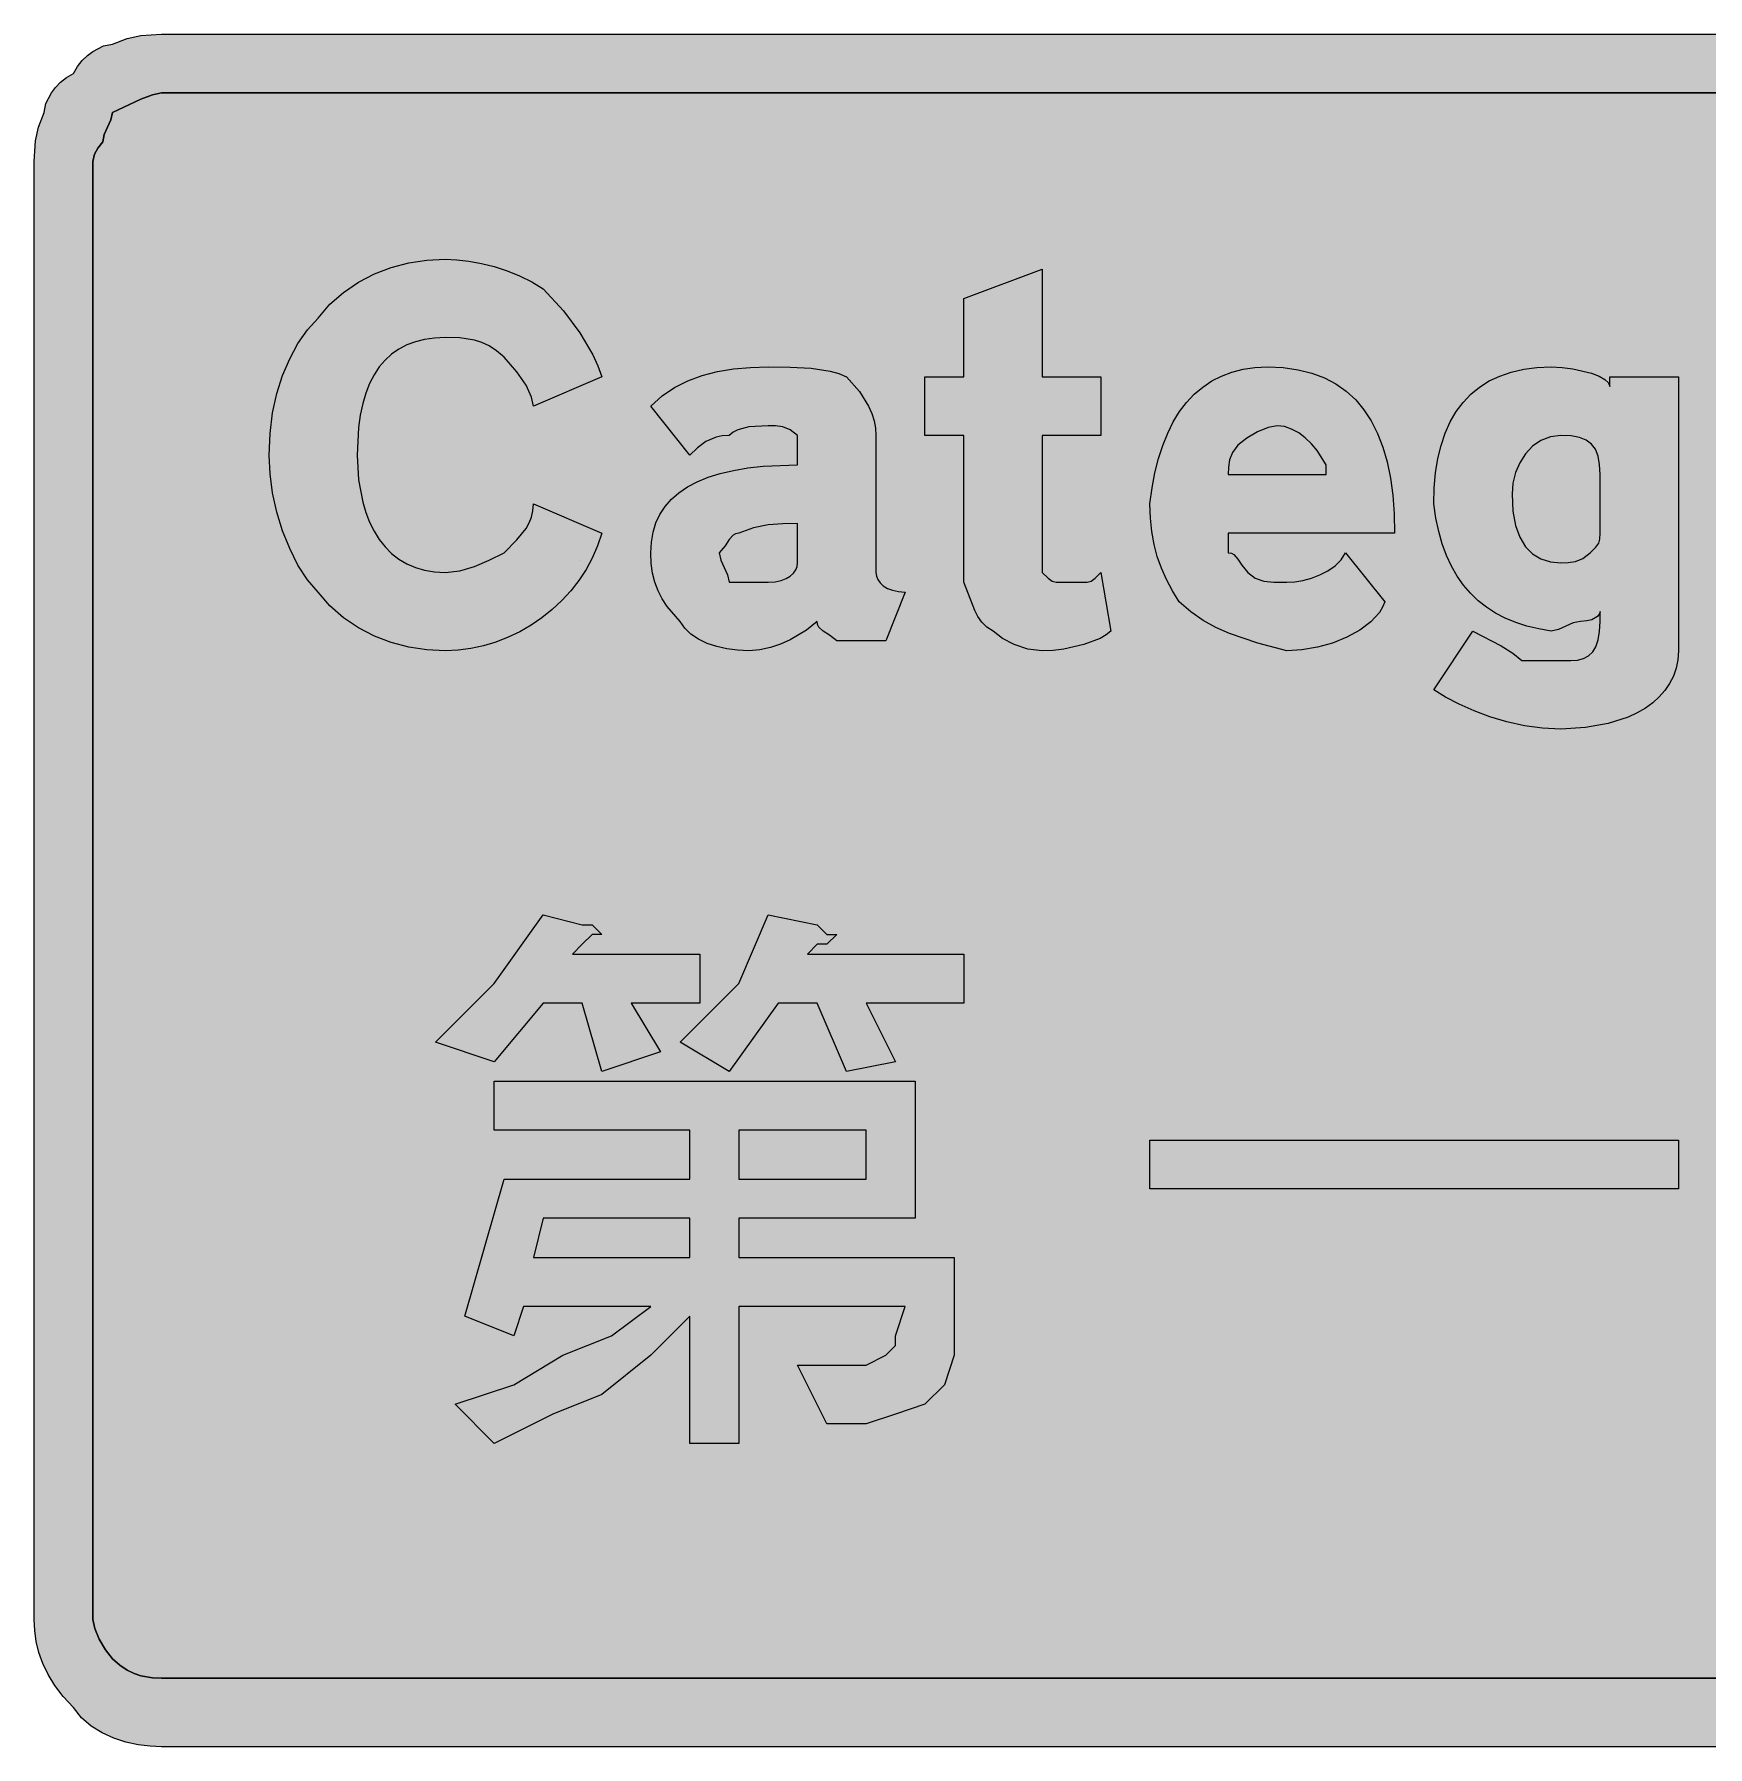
# Model space of a CAD drawing. Header units: metres. Extents: x 16 to 553, y 30 to 240.
# Drawn here: x 16.3 to 221.5, y 30.2 to 240.2 of the extents above; entities that cross this region are included whole.
import ezdxf

# ---------------------------------------------------------------- set-up
doc = ezdxf.new("R2010")
doc.units = ezdxf.units.M
for name, color, linetype, true_color in [('FILL_BLACK_000000', 7, 'Continuous', 0x000000), ('FILL_WHITE_FFFFFF', 7, 'Continuous', 0xffffff), ('STROKE_BLACK_000000', 7, 'Continuous', 0x000000)]:
    doc.layers.add(name, color=color, linetype=linetype, true_color=true_color)

msp = doc.modelspace()

# ---------------------------------------------------------------- hatches: boundary and pattern name
at = {"layer": 'FILL_BLACK_000000', "true_color": 0x000000}
h = msp.add_hatch(color=7, dxfattribs=at)
h.dxf.hatch_style = 1
h.paths.add_polyline_path([(539.28, 240), (540.85, 239.67), (542.34, 239.19), (543.78, 238.54), (545.17, 237.71), (546.54, 236.68), (547.89, 235.44), (549.13, 234.43), (550.16, 233.25), (550.99, 231.92), (551.64, 230.49), (552.12, 229.01), (552.45, 227.51), (552.63, 226.04), (552.69, 224.64), (552.69, 45.84), (552.63, 44.49), (552.45, 43.14), (552.12, 41.79), (551.64, 40.44), (550.99, 39.09), (550.16, 37.74), (549.13, 36.39), (547.89, 35.04), (546.54, 33.8), (545.17, 32.77), (543.78, 31.94), (542.34, 31.29), (540.85, 30.81), (539.28, 30.48), (537.64, 30.3), (535.89, 30.24), (31.89, 30.24), (30.49, 30.3), (29.02, 30.48), (27.52, 30.81), (26.04, 31.29), (24.61, 31.94), (23.28, 32.77), (22.1, 33.8), (21.09, 35.04), (19.85, 36.39), (18.82, 37.74), (17.99, 39.09), (17.34, 40.44), (16.86, 41.79), (16.53, 43.14), (16.35, 44.49), (16.29, 45.84), (16.29, 224.64), (16.44, 227.19), (16.8, 228.86), (17.49, 230.64), (17.72, 231.73), (18.39, 233.04), (18.9, 233.71), (19.51, 234.35), (20.25, 234.94), (21.09, 235.44), (21.59, 236.28), (22.18, 237.01), (22.82, 237.63), (23.49, 238.14), (24.8, 238.81), (25.89, 239.04), (27.67, 239.73), (29.34, 240.09), (31.89, 240.24), (535.89, 240.24), (537.64, 240.18), (539.28, 240)])
h.paths.add_polyline_path([(30.78, 232.83), (29.34, 232.29), (25.89, 230.64), (25.7, 229.74), (25.29, 228.84), (24.88, 227.94), (24.69, 227.04), (24.09, 226.29), (23.68, 225.52), (23.49, 224.64), (23.49, 45.84), (23.7, 44.75), (24.24, 43.44), (25.01, 42.13), (25.89, 41.04), (26.79, 40.25), (27.67, 39.65), (28.53, 39.23), (29.34, 38.94), (30.78, 38.68), (31.89, 38.64), (535.89, 38.64), (537.67, 38.68), (539.34, 38.94), (540.1, 39.23), (540.78, 39.65), (541.39, 40.25), (541.89, 41.04), (542.29, 41.09), (542.6, 41.25), (543.09, 41.79), (543.58, 42.56), (544.29, 43.44), (544.29, 45.84), (544.29, 224.64), (544.24, 225.49), (544.08, 226.25), (543.54, 227.64), (541.89, 230.64), (540.78, 231.52), (539.34, 232.29), (537.67, 232.83), (535.89, 233.04), (31.89, 233.04), (30.78, 232.83)], flags=16)
h = msp.add_hatch(color=7, dxfattribs=at)
h.dxf.hatch_style = 1
h.paths.add_polyline_path([(85.37, 177.49), (84.72, 176.01), (83.95, 174.59), (83.06, 173.25), (82.07, 171.98), (80.98, 170.79), (79.8, 169.69), (78.54, 168.69), (77.21, 167.78), (75.82, 166.98), (74.38, 166.29), (72.9, 165.71), (71.38, 165.25), (69.83, 164.91), (68.26, 164.71), (66.69, 164.64), (64.44, 164.75), (62.23, 165.09), (60.07, 165.65), (57.99, 166.44), (56.03, 167.45), (54.2, 168.69), (52.55, 170.15), (51.09, 171.84), (49.8, 173.35), (48.63, 175.14), (47.61, 177.16), (46.74, 179.34), (46.04, 181.64), (45.52, 183.99), (45.2, 186.34), (45.09, 188.64), (45.2, 191.28), (45.52, 193.8), (46.04, 196.17), (46.74, 198.39), (47.61, 200.44), (48.63, 202.31), (49.8, 203.98), (51.09, 205.44), (52.55, 207.13), (54.2, 208.59), (56.03, 209.83), (57.99, 210.84), (60.07, 211.63), (62.23, 212.19), (64.44, 212.53), (66.69, 212.64), (68.09, 212.58), (69.58, 212.41), (71.12, 212.13), (72.69, 211.74), (74.26, 211.23), (75.8, 210.61), (77.29, 209.88), (78.69, 209.04), (81.17, 206.34), (83.19, 203.64), (84.77, 200.94), (85.38, 199.59), (85.89, 198.24), (77.49, 194.64), (77.27, 195.75), (76.59, 197.19), (75.46, 198.86), (73.89, 200.64), (72.99, 201.43), (72.09, 202.03), (71.19, 202.45), (70.29, 202.74), (68.49, 203), (66.69, 203.04), (65.38, 202.98), (64.16, 202.81), (63.02, 202.53), (61.97, 202.14), (60.99, 201.63), (60.11, 201.01), (59.31, 200.28), (58.59, 199.44), (57.96, 198.48), (57.41, 197.41), (56.94, 196.23), (56.57, 194.94), (56.27, 193.53), (56.06, 192.01), (55.89, 188.64), (56.06, 185.61), (56.57, 182.85), (56.94, 181.58), (57.41, 180.39), (57.96, 179.29), (58.59, 178.29), (59.31, 177.38), (60.11, 176.58), (60.99, 175.89), (61.97, 175.31), (63.02, 174.85), (64.16, 174.51), (65.38, 174.31), (66.69, 174.24), (68.49, 174.45), (70.29, 174.99), (72.09, 175.76), (73.89, 176.64), (75.46, 178.25), (76.59, 179.64), (76.98, 180.32), (77.27, 181.03), (77.43, 181.79), (77.49, 182.64), (85.89, 179.04), (85.37, 177.49)])
h = msp.add_hatch(color=7, dxfattribs=at)
h.dxf.hatch_style = 1
h.paths.add_polyline_path([(147.09, 198.24), (147.09, 191.04), (139.89, 191.04), (139.89, 176.64), (139.89, 174.24), (140.6, 173.55), (141.09, 173.19), (141.58, 173.06), (142.29, 173.04), (144.69, 173.04), (145.4, 173.06), (145.89, 173.19), (146.38, 173.55), (147.09, 174.24), (148.29, 167.04), (147.73, 166.59), (146.98, 166.16), (144.99, 165.39), (142.55, 164.85), (141.24, 164.69), (139.89, 164.64), (138.11, 164.85), (136.44, 165.39), (135, 166.16), (133.89, 167.04), (133.1, 167.54), (132.48, 168.15), (132.01, 168.83), (131.64, 169.59), (130.29, 173.04), (130.29, 191.04), (125.49, 191.04), (125.49, 198.24), (130.29, 198.24), (130.29, 207.84), (139.89, 211.44), (139.89, 198.24), (147.09, 198.24)])
h = msp.add_hatch(color=7, dxfattribs=at)
h.dxf.hatch_style = 1
h.paths.add_polyline_path([(114.69, 165.84), (113.81, 166.55), (113.04, 167.04), (112.5, 167.53), (112.34, 167.84), (112.29, 168.24), (110.98, 167.17), (108.99, 165.99), (107.81, 165.46), (106.55, 165.03), (105.24, 164.75), (103.89, 164.64), (102.54, 164.7), (101.23, 164.86), (99.97, 165.15), (98.79, 165.54), (97.73, 166.05), (96.8, 166.66), (96.05, 167.4), (95.49, 168.24), (93.91, 170.06), (93.3, 171), (92.79, 171.99), (92.4, 173.03), (92.11, 174.15), (91.95, 175.34), (91.89, 176.64), (91.96, 177.95), (92.17, 179.17), (92.52, 180.31), (93.01, 181.36), (93.65, 182.34), (94.42, 183.22), (95.34, 184.02), (96.39, 184.74), (97.59, 185.37), (98.92, 185.92), (100.4, 186.39), (102.01, 186.76), (103.77, 187.06), (105.67, 187.27), (109.89, 187.44), (109.89, 188.64), (109.89, 191.04), (108.99, 191.73), (108.09, 192.09), (107.19, 192.22), (106.29, 192.24), (103.89, 192.09), (102.58, 191.73), (101.99, 191.44), (101.49, 191.04), (100.64, 190.99), (99.9, 190.83), (98.64, 190.29), (97.61, 189.52), (96.69, 188.64), (91.89, 194.64), (93.3, 195.88), (94.81, 196.91), (96.45, 197.74), (98.19, 198.39), (100.05, 198.87), (102.01, 199.2), (104.1, 199.38), (106.29, 199.44), (108.97, 199.42), (111.54, 199.29), (113.88, 198.93), (114.94, 198.64), (115.89, 198.24), (117.47, 196.44), (118.59, 194.64), (118.98, 193.74), (119.27, 192.84), (119.43, 191.94), (119.49, 191.04), (119.49, 174.24), (119.55, 173.79), (119.71, 173.36), (120, 172.95), (120.39, 172.59), (120.9, 172.28), (121.51, 172.05), (122.25, 171.89), (123.09, 171.84), (120.69, 165.84), (114.69, 165.84)])
h.paths.add_polyline_path([(100.89, 174.84), (101.3, 173.94), (101.49, 173.04), (106.29, 173.04), (107.13, 173.09), (107.86, 173.25), (108.48, 173.48), (108.99, 173.79), (109.38, 174.15), (109.66, 174.56), (109.83, 174.99), (109.89, 175.44), (109.89, 180.24), (108.09, 180.22), (106.29, 180.09), (104.49, 179.73), (102.69, 179.04), (102.29, 178.99), (101.98, 178.83), (101.49, 178.29), (101, 177.52), (100.29, 176.64), (100.48, 175.74), (100.89, 174.84)], flags=16)
h = msp.add_hatch(color=7, dxfattribs=at)
h.dxf.hatch_style = 1
h.paths.add_polyline_path([(162.69, 176.64), (163.09, 176.59), (163.4, 176.43), (163.89, 175.89), (164.38, 175.12), (165.09, 174.24), (166.01, 173.55), (167.04, 173.19), (168.3, 173.06), (169.89, 173.04), (170.84, 173.1), (171.86, 173.26), (172.91, 173.55), (173.94, 173.94), (174.92, 174.45), (175.8, 175.06), (176.53, 175.8), (177.09, 176.64), (181.89, 170.64), (181.61, 169.98), (181.23, 169.35), (180.18, 168.18), (178.83, 167.16), (177.24, 166.29), (175.48, 165.59), (173.62, 165.07), (171.73, 164.75), (169.89, 164.64), (166.31, 165.58), (162.84, 166.74), (161.18, 167.48), (159.6, 168.35), (158.09, 169.4), (156.69, 170.64), (155.85, 171.99), (155.12, 173.36), (154.5, 174.75), (153.99, 176.19), (153.6, 177.68), (153.31, 179.25), (153.15, 180.89), (153.09, 182.64), (153.36, 184.61), (153.71, 186.46), (154.14, 188.2), (154.66, 189.82), (155.27, 191.32), (155.96, 192.7), (156.73, 193.96), (157.59, 195.09), (158.53, 196.1), (159.56, 196.97), (160.67, 197.72), (161.86, 198.33), (163.14, 198.82), (164.51, 199.16), (165.96, 199.37), (167.49, 199.44), (169.44, 199.36), (171.26, 199.1), (172.94, 198.69), (174.48, 198.11), (175.89, 197.37), (177.17, 196.47), (178.32, 195.41), (179.34, 194.19), (180.23, 192.82), (181, 191.3), (181.65, 189.62), (182.17, 187.8), (182.58, 185.82), (182.86, 183.71), (183.03, 181.44), (183.09, 179.04), (162.69, 179.04), (162.69, 176.64)])
h.paths.add_polyline_path([(174.69, 187.44), (173.58, 189.2), (172.9, 190.01), (172.14, 190.74), (171.33, 191.35), (170.47, 191.83), (169.59, 192.13), (168.69, 192.24), (167.6, 192.03), (166.29, 191.49), (164.98, 190.72), (163.89, 189.84), (163.2, 188.94), (162.84, 188.04), (162.71, 187.14), (162.69, 186.24), (174.69, 186.24), (174.69, 187.44)], flags=16)
h = msp.add_hatch(color=7, dxfattribs=at)
h.dxf.hatch_style = 1
h.paths.add_polyline_path([(217.62, 162.5), (217.28, 161.53), (216.82, 160.61), (216.24, 159.75), (215.55, 158.97), (214.75, 158.24), (213.84, 157.59), (212.84, 157.01), (211.74, 156.5), (209.28, 155.7), (206.52, 155.21), (203.49, 155.04), (201.24, 155.15), (199.03, 155.45), (196.87, 155.93), (194.79, 156.54), (192.83, 157.27), (191, 158.08), (189.35, 158.94), (187.89, 159.84), (192.69, 167.04), (196.14, 165.24), (197.58, 164.34), (198.69, 163.44), (204.69, 163.44), (205.53, 163.5), (206.26, 163.68), (206.88, 164.01), (207.39, 164.49), (207.78, 165.14), (208.06, 165.97), (208.23, 167), (208.29, 168.24), (208.29, 169.44), (208.25, 169.25), (207.99, 168.84), (207.28, 168.43), (206.68, 168.29), (205.89, 168.24), (204.99, 168.05), (204.09, 167.64), (203.19, 167.23), (202.29, 167.04), (200.76, 167.31), (199.31, 167.66), (197.94, 168.1), (196.66, 168.63), (195.47, 169.26), (194.36, 169.97), (193.33, 170.78), (192.39, 171.69), (191.53, 172.7), (190.76, 173.8), (190.07, 175.01), (189.47, 176.32), (188.94, 177.74), (188.51, 179.26), (188.16, 180.9), (187.89, 182.64), (187.95, 184.61), (188.12, 186.46), (188.4, 188.2), (188.79, 189.82), (189.3, 191.32), (189.92, 192.7), (190.65, 193.96), (191.49, 195.09), (192.45, 196.1), (193.52, 196.97), (194.7, 197.72), (195.99, 198.33), (197.4, 198.82), (198.92, 199.16), (200.55, 199.37), (202.29, 199.44), (203.63, 199.39), (204.93, 199.23), (207.24, 198.69), (208.16, 198.33), (208.87, 197.92), (209.33, 197.49), (209.49, 197.04), (209.49, 198.24), (217.89, 198.24), (217.89, 164.64), (217.82, 163.54), (217.62, 162.5)])
h.paths.add_polyline_path([(208.05, 188.51), (207.72, 189.34), (207.24, 189.99), (206.59, 190.47), (205.76, 190.8), (204.73, 190.98), (203.49, 191.04), (202.2, 190.88), (201.03, 190.42), (200.01, 189.71), (199.14, 188.79), (198.44, 187.7), (197.92, 186.48), (197.6, 185.18), (197.49, 183.84), (197.6, 181.76), (197.92, 180), (198.44, 178.55), (199.14, 177.39), (200.01, 176.52), (201.03, 175.91), (202.2, 175.55), (203.49, 175.44), (204.39, 175.46), (205.29, 175.59), (206.19, 175.95), (207.09, 176.64), (207.78, 177.35), (208.14, 177.84), (208.27, 178.33), (208.29, 179.04), (208.29, 186.24), (208.23, 187.48), (208.05, 188.51)], flags=16)
h = msp.add_hatch(color=7, dxfattribs=at)
h.dxf.hatch_style = 1
h.paths.add_polyline_path([(84.69, 131.04), (85.89, 129.84), (84.69, 129.84), (83.49, 128.64), (82.29, 127.44), (97.89, 127.44), (97.89, 121.44), (89.49, 121.44), (93.09, 115.44), (85.89, 113.04), (83.49, 121.44), (78.69, 121.44), (72.69, 114.24), (65.49, 116.64), (72.69, 123.84), (78.69, 132.24), (83.49, 131.04), (84.69, 131.04)])
h = msp.add_hatch(color=7, dxfattribs=at)
h.dxf.hatch_style = 1
h.paths.add_polyline_path([(113.49, 129.84), (114.69, 129.84), (113.49, 128.64), (112.29, 128.64), (111.09, 127.44), (130.29, 127.44), (130.29, 121.44), (118.29, 121.44), (121.89, 114.24), (115.89, 113.04), (112.29, 121.44), (107.49, 121.44), (101.49, 113.04), (95.49, 116.64), (102.69, 123.84), (106.29, 132.24), (112.29, 131.04), (113.49, 129.84)])
h = msp.add_hatch(color=7, dxfattribs=at)
h.dxf.hatch_style = 1
h.paths.add_polyline_path([(102.69, 95.04), (102.69, 90.24), (129.09, 90.24), (129.09, 78.24), (127.89, 74.64), (125.49, 72.24), (121.89, 71.04), (118.29, 69.84), (113.49, 69.84), (109.89, 77.04), (117.09, 77.04), (118.29, 77.04), (120.69, 78.24), (121.89, 79.44), (121.89, 80.64), (123.09, 84.24), (102.69, 84.24), (102.69, 67.44), (96.69, 67.44), (96.69, 83.04), (91.89, 78.24), (85.89, 73.44), (79.89, 71.04), (72.69, 67.44), (67.89, 72.24), (75.09, 74.64), (81.09, 78.24), (87.09, 80.64), (91.89, 84.24), (76.29, 84.24), (75.09, 80.64), (69.09, 83.04), (73.89, 99.84), (96.69, 99.84), (96.69, 105.84), (72.69, 105.84), (72.69, 111.84), (124.29, 111.84), (124.29, 95.04), (102.69, 95.04)])
h.paths.add_polyline_path([(78.69, 95.04), (77.49, 90.24), (96.69, 90.24), (96.69, 95.04), (78.69, 95.04)], flags=16)
h.paths.add_polyline_path([(118.29, 105.84), (102.69, 105.84), (102.69, 99.84), (118.29, 99.84), (118.29, 105.84)], flags=16)
h = msp.add_hatch(color=7, dxfattribs=at)
h.dxf.hatch_style = 1
h.paths.add_polyline_path([(217.89, 104.64), (217.89, 98.64), (153.09, 98.64), (153.09, 104.64), (217.89, 104.64)])
at = {"layer": 'FILL_WHITE_FFFFFF', "true_color": 0xffffff}
h = msp.add_hatch(color=7, dxfattribs=at)
h.dxf.hatch_style = 1
h.paths.add_polyline_path([(535.89, 233.04), (537.67, 232.83), (539.34, 232.29), (540.78, 231.52), (541.89, 230.64), (543.54, 227.64), (544.08, 226.25), (544.24, 225.49), (544.29, 224.64), (544.29, 45.84), (544.08, 44.75), (543.54, 43.44), (542.77, 42.13), (541.89, 41.04), (541.39, 40.25), (540.78, 39.65), (540.1, 39.23), (539.34, 38.94), (537.67, 38.68), (535.89, 38.64), (31.89, 38.64), (30.78, 38.68), (29.34, 38.94), (28.53, 39.23), (27.67, 39.65), (26.79, 40.25), (25.89, 41.04), (25.01, 42.13), (24.24, 43.44), (23.7, 44.75), (23.49, 45.84), (23.49, 224.64), (23.68, 225.52), (24.09, 226.29), (24.69, 227.04), (24.88, 227.94), (25.29, 228.84), (25.7, 229.74), (25.89, 230.64), (29.34, 232.29), (30.78, 232.83), (31.89, 233.04), (535.89, 233.04)])

# ---------------------------------------------------------------- linework, layer by layer
at = {"layer": 'FILL_BLACK_000000', "lineweight": 0, "true_color": 0x000000}
for points in [[(535.89, 30.24), (31.89, 30.24), (30.49, 30.3), (29.02, 30.48), (27.52, 30.81), (26.04, 31.29), (24.61, 31.94), (23.28, 32.77), (22.1, 33.8), (21.09, 35.04), (19.85, 36.39), (18.82, 37.74), (17.99, 39.09), (17.34, 40.44), (16.86, 41.79), (16.53, 43.14), (16.35, 44.49), (16.29, 45.84), (16.29, 224.64), (16.44, 227.19), (16.8, 228.86), (17.49, 230.64), (17.72, 231.73), (18.39, 233.04), (18.9, 233.71), (19.51, 234.35), (20.25, 234.94), (21.09, 235.44), (21.59, 236.28), (22.18, 237.01), (22.82, 237.63), (23.49, 238.14), (24.8, 238.81), (25.89, 239.04), (27.67, 239.73), (29.34, 240.09), (31.89, 240.24), (535.89, 240.24)], [(535.89, 233.04), (31.89, 233.04), (30.78, 232.83), (29.34, 232.29), (25.89, 230.64), (25.7, 229.74), (25.29, 228.84), (24.88, 227.94), (24.69, 227.04), (24.09, 226.29), (23.68, 225.52), (23.49, 224.64), (23.49, 45.84), (23.7, 44.75), (24.24, 43.44), (25.01, 42.13), (25.89, 41.04), (26.79, 40.25), (27.67, 39.65), (28.53, 39.23), (29.34, 38.94), (30.78, 38.68), (31.89, 38.64), (535.89, 38.64)]]:
    msp.add_lwpolyline(points, dxfattribs=at)
for points in [[(85.37, 177.49), (84.72, 176.01), (83.95, 174.59), (83.06, 173.25), (82.07, 171.98), (80.98, 170.79), (79.8, 169.69), (78.54, 168.69), (77.21, 167.78), (75.82, 166.98), (74.38, 166.29), (72.9, 165.71), (71.38, 165.25), (69.83, 164.91), (68.26, 164.71), (66.69, 164.64), (64.44, 164.75), (62.23, 165.09), (60.07, 165.65), (57.99, 166.44), (56.03, 167.45), (54.2, 168.69), (52.55, 170.15), (51.09, 171.84), (49.8, 173.35), (48.63, 175.14), (47.61, 177.16), (46.74, 179.34), (46.04, 181.64), (45.52, 183.99), (45.2, 186.34), (45.09, 188.64), (45.2, 191.28), (45.52, 193.8), (46.04, 196.17), (46.74, 198.39), (47.61, 200.44), (48.63, 202.31), (49.8, 203.98), (51.09, 205.44), (52.55, 207.13), (54.2, 208.59), (56.03, 209.83), (57.99, 210.84), (60.07, 211.63), (62.23, 212.19), (64.44, 212.53), (66.69, 212.64), (68.09, 212.58), (69.58, 212.41), (71.12, 212.13), (72.69, 211.74), (74.26, 211.23), (75.8, 210.61), (77.29, 209.88), (78.69, 209.04), (81.17, 206.34), (83.19, 203.64), (84.77, 200.94), (85.38, 199.59), (85.89, 198.24), (77.49, 194.64), (77.27, 195.75), (76.59, 197.19), (75.46, 198.86), (73.89, 200.64), (72.99, 201.43), (72.09, 202.03), (71.19, 202.45), (70.29, 202.74), (68.49, 203), (66.69, 203.04), (65.38, 202.98), (64.16, 202.81), (63.02, 202.53), (61.97, 202.14), (60.99, 201.63), (60.11, 201.01), (59.31, 200.28), (58.59, 199.44), (57.96, 198.48), (57.41, 197.41), (56.94, 196.23), (56.57, 194.94), (56.27, 193.53), (56.06, 192.01), (55.89, 188.64), (56.06, 185.61), (56.57, 182.85), (56.94, 181.58), (57.41, 180.39), (57.96, 179.29), (58.59, 178.29), (59.31, 177.38), (60.11, 176.58), (60.99, 175.89), (61.97, 175.31), (63.02, 174.85), (64.16, 174.51), (65.38, 174.31), (66.69, 174.24), (68.49, 174.45), (70.29, 174.99), (72.09, 175.76), (73.89, 176.64), (75.46, 178.25), (76.59, 179.64), (76.98, 180.32), (77.27, 181.03), (77.43, 181.79), (77.49, 182.64), (85.89, 179.04)], [(147.09, 198.24), (147.09, 191.04), (139.89, 191.04), (139.89, 176.64), (139.89, 174.24), (140.6, 173.55), (141.09, 173.19), (141.58, 173.06), (142.29, 173.04), (144.69, 173.04), (145.4, 173.06), (145.89, 173.19), (146.38, 173.55), (147.09, 174.24), (148.29, 167.04), (147.73, 166.59), (146.98, 166.16), (144.99, 165.39), (142.55, 164.85), (141.24, 164.69), (139.89, 164.64), (138.11, 164.85), (136.44, 165.39), (135, 166.16), (133.89, 167.04), (133.1, 167.54), (132.48, 168.15), (132.01, 168.83), (131.64, 169.59), (130.29, 173.04), (130.29, 191.04), (125.49, 191.04), (125.49, 198.24), (130.29, 198.24), (130.29, 207.84), (139.89, 211.44), (139.89, 198.24)], [(114.69, 165.84), (113.81, 166.55), (113.04, 167.04), (112.5, 167.53), (112.34, 167.84), (112.29, 168.24), (110.98, 167.17), (108.99, 165.99), (107.81, 165.46), (106.55, 165.03), (105.24, 164.75), (103.89, 164.64), (102.54, 164.7), (101.23, 164.86), (99.97, 165.15), (98.79, 165.54), (97.73, 166.05), (96.8, 166.66), (96.05, 167.4), (95.49, 168.24), (93.91, 170.06), (93.3, 171), (92.79, 171.99), (92.4, 173.03), (92.11, 174.15), (91.95, 175.34), (91.89, 176.64), (91.96, 177.95), (92.17, 179.17), (92.52, 180.31), (93.01, 181.36), (93.65, 182.34), (94.42, 183.22), (95.34, 184.02), (96.39, 184.74), (97.59, 185.37), (98.92, 185.92), (100.4, 186.39), (102.01, 186.76), (103.77, 187.06), (105.67, 187.27), (109.89, 187.44), (109.89, 188.64), (109.89, 191.04), (108.99, 191.73), (108.09, 192.09), (107.19, 192.22), (106.29, 192.24), (103.89, 192.09), (102.58, 191.73), (101.99, 191.44), (101.49, 191.04), (100.64, 190.99), (99.9, 190.83), (98.64, 190.29), (97.61, 189.52), (96.69, 188.64), (91.89, 194.64), (93.3, 195.88), (94.81, 196.91), (96.45, 197.74), (98.19, 198.39), (100.05, 198.87), (102.01, 199.2), (104.1, 199.38), (106.29, 199.44), (108.97, 199.42), (111.54, 199.29), (113.88, 198.93), (114.94, 198.64), (115.89, 198.24), (117.47, 196.44), (118.59, 194.64), (118.98, 193.74), (119.27, 192.84), (119.43, 191.94), (119.49, 191.04), (119.49, 174.24), (119.55, 173.79), (119.71, 173.36), (120, 172.95), (120.39, 172.59), (120.9, 172.28), (121.51, 172.05), (122.25, 171.89), (123.09, 171.84), (120.69, 165.84)], [(162.69, 176.64), (163.09, 176.59), (163.4, 176.43), (163.89, 175.89), (164.38, 175.12), (165.09, 174.24), (166.01, 173.55), (167.04, 173.19), (168.3, 173.06), (169.89, 173.04), (170.84, 173.1), (171.86, 173.26), (172.91, 173.55), (173.94, 173.94), (174.92, 174.45), (175.8, 175.06), (176.53, 175.8), (177.09, 176.64), (181.89, 170.64), (181.61, 169.98), (181.23, 169.35), (180.18, 168.18), (178.83, 167.16), (177.24, 166.29), (175.48, 165.59), (173.62, 165.07), (171.73, 164.75), (169.89, 164.64), (166.31, 165.58), (162.84, 166.74), (161.18, 167.48), (159.6, 168.35), (158.09, 169.4), (156.69, 170.64), (155.85, 171.99), (155.12, 173.36), (154.5, 174.75), (153.99, 176.19), (153.6, 177.68), (153.31, 179.25), (153.15, 180.89), (153.09, 182.64), (153.36, 184.61), (153.71, 186.46), (154.14, 188.2), (154.66, 189.82), (155.27, 191.32), (155.96, 192.7), (156.73, 193.96), (157.59, 195.09), (158.53, 196.1), (159.56, 196.97), (160.67, 197.72), (161.86, 198.33), (163.14, 198.82), (164.51, 199.16), (165.96, 199.37), (167.49, 199.44), (169.44, 199.36), (171.26, 199.1), (172.94, 198.69), (174.48, 198.11), (175.89, 197.37), (177.17, 196.47), (178.32, 195.41), (179.34, 194.19), (180.23, 192.82), (181, 191.3), (181.65, 189.62), (182.17, 187.8), (182.58, 185.82), (182.86, 183.71), (183.03, 181.44), (183.09, 179.04), (162.69, 179.04)], [(217.62, 162.5), (217.28, 161.53), (216.82, 160.61), (216.24, 159.75), (215.55, 158.97), (214.75, 158.24), (213.84, 157.59), (212.84, 157.01), (211.74, 156.5), (209.28, 155.7), (206.52, 155.21), (203.49, 155.04), (201.24, 155.15), (199.03, 155.45), (196.87, 155.93), (194.79, 156.54), (192.83, 157.27), (191, 158.08), (189.35, 158.94), (187.89, 159.84), (192.69, 167.04), (196.14, 165.24), (197.58, 164.34), (198.69, 163.44), (204.69, 163.44), (205.53, 163.5), (206.26, 163.68), (206.88, 164.01), (207.39, 164.49), (207.78, 165.14), (208.06, 165.97), (208.23, 167), (208.29, 168.24), (208.29, 169.44), (208.25, 169.25), (207.99, 168.84), (207.28, 168.43), (206.68, 168.29), (205.89, 168.24), (204.99, 168.05), (204.09, 167.64), (203.19, 167.23), (202.29, 167.04), (200.76, 167.31), (199.31, 167.66), (197.94, 168.1), (196.66, 168.63), (195.47, 169.26), (194.36, 169.97), (193.33, 170.78), (192.39, 171.69), (191.53, 172.7), (190.76, 173.8), (190.07, 175.01), (189.47, 176.32), (188.94, 177.74), (188.51, 179.26), (188.16, 180.9), (187.89, 182.64), (187.95, 184.61), (188.12, 186.46), (188.4, 188.2), (188.79, 189.82), (189.3, 191.32), (189.92, 192.7), (190.65, 193.96), (191.49, 195.09), (192.45, 196.1), (193.52, 196.97), (194.7, 197.72), (195.99, 198.33), (197.4, 198.82), (198.92, 199.16), (200.55, 199.37), (202.29, 199.44), (203.63, 199.39), (204.93, 199.23), (207.24, 198.69), (208.16, 198.33), (208.87, 197.92), (209.33, 197.49), (209.49, 197.04), (209.49, 198.24), (217.89, 198.24), (217.89, 164.64), (217.82, 163.54)], [(174.69, 187.44), (173.58, 189.2), (172.9, 190.01), (172.14, 190.74), (171.33, 191.35), (170.47, 191.83), (169.59, 192.13), (168.69, 192.24), (167.6, 192.03), (166.29, 191.49), (164.98, 190.72), (163.89, 189.84), (163.2, 188.94), (162.84, 188.04), (162.71, 187.14), (162.69, 186.24), (174.69, 186.24)], [(208.05, 188.51), (207.72, 189.34), (207.24, 189.99), (206.59, 190.47), (205.76, 190.8), (204.73, 190.98), (203.49, 191.04), (202.2, 190.88), (201.03, 190.42), (200.01, 189.71), (199.14, 188.79), (198.44, 187.7), (197.92, 186.48), (197.6, 185.18), (197.49, 183.84), (197.6, 181.76), (197.92, 180), (198.44, 178.55), (199.14, 177.39), (200.01, 176.52), (201.03, 175.91), (202.2, 175.55), (203.49, 175.44), (204.39, 175.46), (205.29, 175.59), (206.19, 175.95), (207.09, 176.64), (207.78, 177.35), (208.14, 177.84), (208.27, 178.33), (208.29, 179.04), (208.29, 186.24), (208.23, 187.48)], [(100.89, 174.84), (101.3, 173.94), (101.49, 173.04), (106.29, 173.04), (107.13, 173.09), (107.86, 173.25), (108.48, 173.48), (108.99, 173.79), (109.38, 174.15), (109.66, 174.56), (109.83, 174.99), (109.89, 175.44), (109.89, 180.24), (108.09, 180.22), (106.29, 180.09), (104.49, 179.73), (102.69, 179.04), (102.29, 178.99), (101.98, 178.83), (101.49, 178.29), (101, 177.52), (100.29, 176.64), (100.48, 175.74)], [(84.69, 131.04), (85.89, 129.84), (84.69, 129.84), (83.49, 128.64), (82.29, 127.44), (97.89, 127.44), (97.89, 121.44), (89.49, 121.44), (93.09, 115.44), (85.89, 113.04), (83.49, 121.44), (78.69, 121.44), (72.69, 114.24), (65.49, 116.64), (72.69, 123.84), (78.69, 132.24), (83.49, 131.04)], [(113.49, 129.84), (114.69, 129.84), (113.49, 128.64), (112.29, 128.64), (111.09, 127.44), (130.29, 127.44), (130.29, 121.44), (118.29, 121.44), (121.89, 114.24), (115.89, 113.04), (112.29, 121.44), (107.49, 121.44), (101.49, 113.04), (95.49, 116.64), (102.69, 123.84), (106.29, 132.24), (112.29, 131.04)], [(102.69, 95.04), (102.69, 90.24), (129.09, 90.24), (129.09, 78.24), (127.89, 74.64), (125.49, 72.24), (121.89, 71.04), (118.29, 69.84), (113.49, 69.84), (109.89, 77.04), (117.09, 77.04), (118.29, 77.04), (120.69, 78.24), (121.89, 79.44), (121.89, 80.64), (123.09, 84.24), (102.69, 84.24), (102.69, 67.44), (96.69, 67.44), (96.69, 83.04), (91.89, 78.24), (85.89, 73.44), (79.89, 71.04), (72.69, 67.44), (67.89, 72.24), (75.09, 74.64), (81.09, 78.24), (87.09, 80.64), (91.89, 84.24), (76.29, 84.24), (75.09, 80.64), (69.09, 83.04), (73.89, 99.84), (96.69, 99.84), (96.69, 105.84), (72.69, 105.84), (72.69, 111.84), (124.29, 111.84), (124.29, 95.04)], [(118.29, 105.84), (102.69, 105.84), (102.69, 99.84), (118.29, 99.84)], [(217.89, 104.64), (217.89, 98.64), (153.09, 98.64), (153.09, 104.64)], [(78.69, 95.04), (77.49, 90.24), (96.69, 90.24), (96.69, 95.04)]]:
    msp.add_lwpolyline(points, close=True, dxfattribs=at)
at = {"layer": 'FILL_WHITE_FFFFFF', "lineweight": 0, "true_color": 0xffffff}
msp.add_lwpolyline([(535.89, 38.64), (31.89, 38.64), (30.78, 38.68), (29.34, 38.94), (28.53, 39.23), (27.67, 39.65), (26.79, 40.25), (25.89, 41.04), (25.01, 42.13), (24.24, 43.44), (23.7, 44.75), (23.49, 45.84), (23.49, 224.64), (23.68, 225.52), (24.09, 226.29), (24.69, 227.04), (24.88, 227.94), (25.29, 228.84), (25.7, 229.74), (25.89, 230.64), (29.34, 232.29), (30.78, 232.83), (31.89, 233.04), (535.89, 233.04)], dxfattribs=at)
at = {"layer": 'STROKE_BLACK_000000', "lineweight": 0, "true_color": 0x000000}
msp.add_lwpolyline([(83.29, 175.68), (83.29, 175.68)], dxfattribs=at)

doc.saveas('drawing.dxf')
